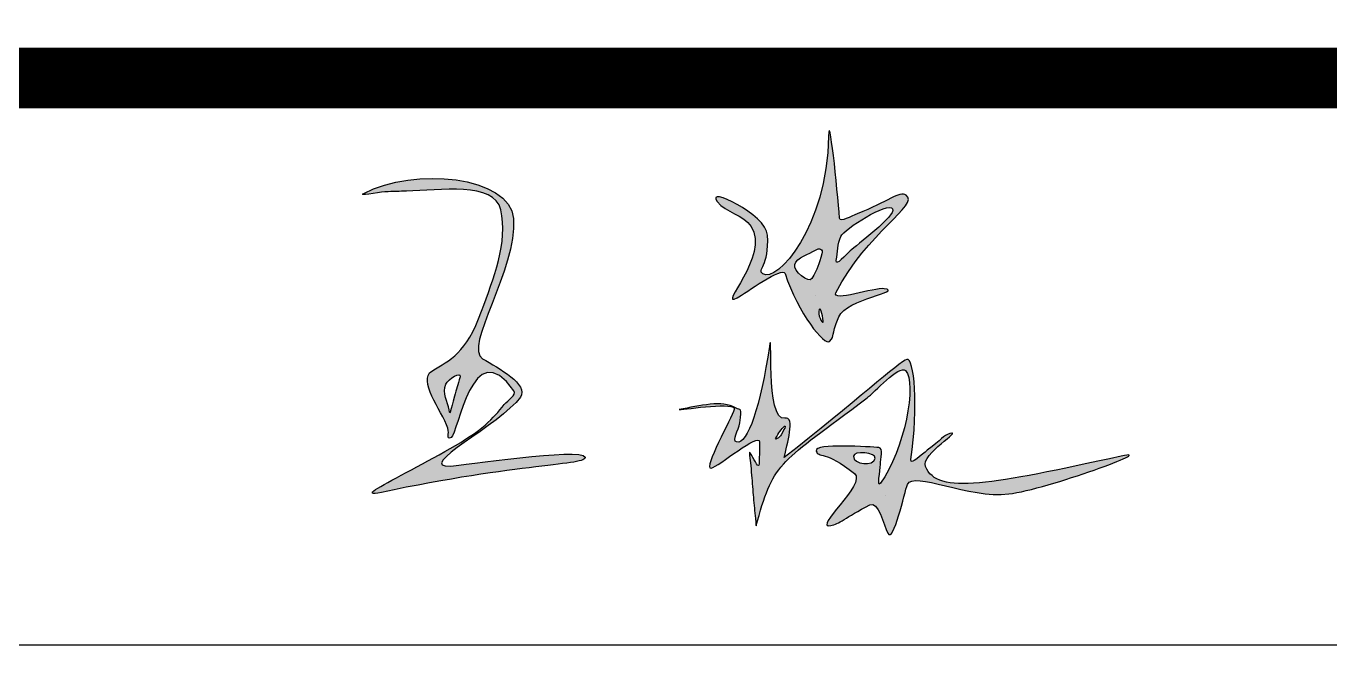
# Model space of a CAD drawing. Header units: millimetres. Extents: x 2630 to 3503, y 1668 to 1965.
# Drawn here: x 3404.62 to 3420.73, y 1692.33 to 1700.13 of the extents above; entities that cross this region are included whole.
import ezdxf

# ---------------------------------------------------------------- set-up
doc = ezdxf.new("R2010")
doc.units = ezdxf.units.MM

# ---------------------------------------------------------------- blocks, each defined once
blk = doc.blocks.new('王淼')
h = blk.add_hatch(color=256)
h.dxf.hatch_style = 1
edge = h.paths.add_edge_path()
edge.add_spline(control_points=[(-0.2218, 0.1513), (-0.2377, 0.2109), (-0.3756, 0.1975), (-0.4388, 0.1477)], knot_values=[0, 0, 0, 0, 1, 1, 1, 1], degree=3, periodic=0)
edge.add_spline(control_points=[(-0.4388, 0.1477), (-0.447, 0.1412), (-0.4203, 0.1525), (-0.4094, 0.1552)], knot_values=[0, 0, 0, 0, 1, 1, 1, 1], degree=3, periodic=0)
edge.add_spline(control_points=[(-0.4094, 0.1552), (-0.3977, 0.158), (-0.3882, 0.1601), (-0.3792, 0.162)], knot_values=[0, 0, 0, 0, 1, 1, 1, 1], degree=3, periodic=0)
edge.add_spline(control_points=[(-0.3792, 0.162), (-0.3336, 0.1715), (-0.2581, 0.1984), (-0.2418, 0.1603)], knot_values=[0, 0, 0, 0, 1, 1, 1, 1], degree=3, periodic=0)
edge.add_spline(control_points=[(-0.2418, 0.1603), (-0.223, 0.1163), (-0.2342, 0.0621), (-0.2425, 0.0128)], knot_values=[0, 0, 0, 0, 1, 1, 1, 1], degree=3, periodic=0)
edge.add_spline(control_points=[(-0.2425, 0.0128), (-0.2534, -0.0515), (-0.2737, -0.0631), (-0.2967, -0.0841)], knot_values=[0, 0, 0, 0, 1, 1, 1, 1], degree=3, periodic=0)
edge.add_spline(control_points=[(-0.2967, -0.0841), (-0.3148, -0.1006), (-0.2734, -0.136), (-0.2594, -0.1604)], knot_values=[0, 0, 0, 0, 1, 1, 1, 1], degree=3, periodic=0)
edge.add_spline(control_points=[(-0.2594, -0.1604), (-0.2554, -0.1675), (-0.2592, -0.1773), (-0.2525, -0.1726)], knot_values=[0, 0, 0, 0, 1, 1, 1, 1], degree=3, periodic=0)
edge.add_spline(control_points=[(-0.2525, -0.1726), (-0.2431, -0.1662), (-0.2505, -0.0174), (-0.1763, -0.0907)], knot_values=[0, 0, 0, 0, 1, 1, 1, 1], degree=3, periodic=0)
edge.add_spline(control_points=[(-0.1763, -0.0907), (-0.1713, -0.0956), (-0.1823, -0.1048), (-0.1863, -0.1123)], knot_values=[0, 0, 0, 0, 1, 1, 1, 1], degree=3, periodic=0)
edge.add_spline(control_points=[(-0.1863, -0.1123), (-0.1927, -0.1245), (-0.1983, -0.1333), (-0.208, -0.1462)], knot_values=[0, 0, 0, 0, 1, 1, 1, 1], degree=3, periodic=0)
edge.add_spline(control_points=[(-0.208, -0.1462), (-0.243, -0.1928), (-0.3928, -0.2913), (-0.3361, -0.2678)], knot_values=[0, 0, 0, 0, 1, 1, 1, 1], degree=3, periodic=0)
edge.add_spline(control_points=[(-0.3361, -0.2678), (-0.1508, -0.1909), (-0.0529, -0.176), (-0.059, -0.1651)], knot_values=[0, 0, 0, 0, 1, 1, 1, 1], degree=3, periodic=0)
edge.add_spline(control_points=[(-0.059, -0.1651), (-0.0663, -0.152), (-0.2334, -0.2099), (-0.2456, -0.2128)], knot_values=[0, 0, 0, 0, 1, 1, 1, 1], degree=3, periodic=0)
edge.add_spline(control_points=[(-0.2456, -0.2128), (-0.2975, -0.225), (-0.1855, -0.1411), (-0.1656, -0.0976)], knot_values=[0, 0, 0, 0, 1, 1, 1, 1], degree=3, periodic=0)
edge.add_spline(control_points=[(-0.1656, -0.0976), (-0.1566, -0.078), (-0.204, -0.0624), (-0.2286, -0.0537)], knot_values=[0, 0, 0, 0, 1, 1, 1, 1], degree=3, periodic=0)
edge.add_spline(control_points=[(-0.2286, -0.0537), (-0.2594, -0.0427), (-0.2032, 0.0812), (-0.2218, 0.1513)], knot_values=[0, 0, 0, 0, 1, 1, 1, 1], degree=3, periodic=0)
edge = h.paths.add_edge_path(flags=16)
edge.add_spline(control_points=[(-0.2737, -0.099), (-0.2715, -0.0907), (-0.2549, -0.0762), (-0.2557, -0.0849)], knot_values=[0, 0, 0, 0, 1, 1, 1, 1], degree=3, periodic=0)
edge.add_spline(control_points=[(-0.2557, -0.0849), (-0.2568, -0.0973), (-0.2574, -0.1028), (-0.2584, -0.1137)], knot_values=[0, 0, 0, 0, 1, 1, 1, 1], degree=3, periodic=0)
edge.add_spline(control_points=[(-0.2584, -0.1137), (-0.2604, -0.1339), (-0.2592, -0.1442), (-0.2626, -0.134)], knot_values=[0, 0, 0, 0, 1, 1, 1, 1], degree=3, periodic=0)
edge.add_spline(control_points=[(-0.2626, -0.134), (-0.2659, -0.124), (-0.2772, -0.1118), (-0.2737, -0.099)], knot_values=[0, 0, 0, 0, 1, 1, 1, 1], degree=3, periodic=0)
edge = h.paths.add_edge_path()
edge.add_spline(control_points=[(0.1997, 0.349), (0.2216, 0.222), (0.165, 0.1283), (0.1429, 0.1387)], knot_values=[0, 0, 0, 0, 1, 1, 1, 1], degree=3, periodic=0)
edge.add_spline(control_points=[(0.1429, 0.1387), (0.1332, 0.1433), (0.1505, 0.1504), (0.1397, 0.1942)], knot_values=[0, 0, 0, 0, 1, 1, 1, 1], degree=3, periodic=0)
edge.add_spline(control_points=[(0.1397, 0.1942), (0.1325, 0.2232), (0.038, 0.248), (0.0602, 0.2283)], knot_values=[0, 0, 0, 0, 1, 1, 1, 1], degree=3, periodic=0)
edge.add_spline(control_points=[(0.0602, 0.2283), (0.0754, 0.2148), (0.1, 0.2172), (0.1144, 0.2021)], knot_values=[0, 0, 0, 0, 1, 1, 1, 1], degree=3, periodic=0)
edge.add_spline(control_points=[(0.1144, 0.2021), (0.1489, 0.1658), (0.0869, 0.0777), (0.1132, 0.0984)], knot_values=[0, 0, 0, 0, 1, 1, 1, 1], degree=3, periodic=0)
edge.add_spline(control_points=[(0.1132, 0.0984), (0.1235, 0.1065), (0.1689, 0.1553), (0.1743, 0.1451)], knot_values=[0, 0, 0, 0, 1, 1, 1, 1], degree=3, periodic=0)
edge.add_spline(control_points=[(0.1743, 0.1451), (0.2021, 0.0928), (0.2496, 0.0526), (0.2546, 0.0613)], knot_values=[0, 0, 0, 0, 1, 1, 1, 1], degree=3, periodic=0)
edge.add_spline(control_points=[(0.2546, 0.0613), (0.261, 0.0726), (0.2545, 0.0667), (0.2612, 0.0983)], knot_values=[0, 0, 0, 0, 1, 1, 1, 1], degree=3, periodic=0)
edge.add_spline(control_points=[(0.2612, 0.0983), (0.2671, 0.1255), (0.3464, 0.1501), (0.3176, 0.1495)], knot_values=[0, 0, 0, 0, 1, 1, 1, 1], degree=3, periodic=0)
edge.add_spline(control_points=[(0.3176, 0.1495), (0.3043, 0.1492), (0.2462, 0.116), (0.2507, 0.1312)], knot_values=[0, 0, 0, 0, 1, 1, 1, 1], degree=3, periodic=0)
edge.add_spline(control_points=[(0.2507, 0.1312), (0.2787, 0.2246), (0.3461, 0.2768), (0.324, 0.2866)], knot_values=[0, 0, 0, 0, 1, 1, 1, 1], degree=3, periodic=0)
edge.add_spline(control_points=[(0.324, 0.2866), (0.3132, 0.2914), (0.3006, 0.2721), (0.26, 0.2477)], knot_values=[0, 0, 0, 0, 1, 1, 1, 1], degree=3, periodic=0)
edge.add_spline(control_points=[(0.26, 0.2477), (0.2524, 0.2432), (0.2383, 0.2298), (0.2364, 0.2369)], knot_values=[0, 0, 0, 0, 1, 1, 1, 1], degree=3, periodic=0)
edge.add_spline(control_points=[(0.2364, 0.2369), (0.2259, 0.2771), (0.1928, 0.3892), (0.1997, 0.349)], knot_values=[0, 0, 0, 0, 1, 1, 1, 1], degree=3, periodic=0)
edge = h.paths.add_edge_path(flags=16)
edge.add_spline(control_points=[(0.2108, 0.1857), (0.2156, 0.1904), (0.2216, 0.1889), (0.221, 0.1822)], knot_values=[0, 0, 0, 0, 1, 1, 1, 1], degree=3, periodic=0)
edge.add_spline(control_points=[(0.221, 0.1822), (0.2197, 0.1659), (0.2183, 0.1605), (0.2133, 0.1449)], knot_values=[0, 0, 0, 0, 1, 1, 1, 1], degree=3, periodic=0)
edge.add_spline(control_points=[(0.2133, 0.1449), (0.2105, 0.1365), (0.1848, 0.1506), (0.1855, 0.1601)], knot_values=[0, 0, 0, 0, 1, 1, 1, 1], degree=3, periodic=0)
edge.add_spline(control_points=[(0.1855, 0.1601), (0.1862, 0.1704), (0.2035, 0.1783), (0.2108, 0.1857)], knot_values=[0, 0, 0, 0, 1, 1, 1, 1], degree=3, periodic=0)
edge = h.paths.add_edge_path(flags=16)
edge.add_spline(control_points=[(0.243, 0.2115), (0.2455, 0.2224), (0.3001, 0.2735), (0.3087, 0.2636)], knot_values=[0, 0, 0, 0, 1, 1, 1, 1], degree=3, periodic=0)
edge.add_spline(control_points=[(0.3087, 0.2636), (0.3158, 0.2554), (0.2661, 0.2019), (0.26, 0.194)], knot_values=[0, 0, 0, 0, 1, 1, 1, 1], degree=3, periodic=0)
edge.add_spline(control_points=[(0.26, 0.194), (0.255, 0.1874), (0.2431, 0.167), (0.2429, 0.1765)], knot_values=[0, 0, 0, 0, 1, 1, 1, 1], degree=3, periodic=0)
edge.add_spline(control_points=[(0.2429, 0.1765), (0.2427, 0.1893), (0.2403, 0.2), (0.243, 0.2115)], knot_values=[0, 0, 0, 0, 1, 1, 1, 1], degree=3, periodic=0)
edge = h.paths.add_edge_path(flags=16)
edge.add_spline(control_points=[(0.2315, 0.1003), (0.2304, 0.1114), (0.2383, 0.0962), (0.2401, 0.0886)], knot_values=[0, 0, 0, 0, 1, 1, 1, 1], degree=3, periodic=0)
edge.add_spline(control_points=[(0.2401, 0.0886), (0.2419, 0.081), (0.2323, 0.0926), (0.2315, 0.1003)], knot_values=[0, 0, 0, 0, 1, 1, 1, 1], degree=3, periodic=0)
edge = h.paths.add_edge_path()
edge.add_spline(control_points=[(0.1713, 0.0383), (0.1742, -0.0464), (0.1664, -0.1059), (0.15, -0.1043)], knot_values=[0, 0, 0, 0, 1, 1, 1, 1], degree=3, periodic=0)
edge.add_spline(control_points=[(0.15, -0.1043), (0.1424, -0.1036), (0.1499, -0.0876), (0.1494, -0.0768)], knot_values=[0, 0, 0, 0, 1, 1, 1, 1], degree=3, periodic=0)
edge.add_spline(control_points=[(0.1494, -0.0768), (0.1485, -0.0524), (0.1479, -0.0598), (0.1398, -0.0568)], knot_values=[0, 0, 0, 0, 1, 1, 1, 1], degree=3, periodic=0)
edge.add_spline(control_points=[(0.1398, -0.0568), (0.1185, -0.0488), (0.0891, -0.0629), (0.0609, -0.0739)], knot_values=[0, 0, 0, 0, 1, 1, 1, 1], degree=3, periodic=0)
edge.add_spline(control_points=[(0.0609, -0.0739), (0.0712, -0.0717), (0.1403, -0.0467), (0.1384, -0.0595)], knot_values=[0, 0, 0, 0, 1, 1, 1, 1], degree=3, periodic=0)
edge.add_spline(control_points=[(0.1384, -0.0595), (0.1367, -0.0713), (0.1095, -0.1519), (0.1211, -0.1477)], knot_values=[0, 0, 0, 0, 1, 1, 1, 1], degree=3, periodic=0)
edge.add_spline(control_points=[(0.1211, -0.1477), (0.1307, -0.1442), (0.18, -0.0836), (0.1824, -0.0984)], knot_values=[0, 0, 0, 0, 1, 1, 1, 1], degree=3, periodic=0)
edge.add_spline(control_points=[(0.1824, -0.0984), (0.1841, -0.1087), (0.1852, -0.1154), (0.1874, -0.129)], knot_values=[0, 0, 0, 0, 1, 1, 1, 1], degree=3, periodic=0)
edge.add_spline(control_points=[(0.1874, -0.129), (0.1887, -0.1372), (0.1803, -0.1257), (0.1749, -0.1194)], knot_values=[0, 0, 0, 0, 1, 1, 1, 1], degree=3, periodic=0)
edge.add_spline(control_points=[(0.1749, -0.1194), (0.1683, -0.1116), (0.1703, -0.1133), (0.1773, -0.1383)], knot_values=[0, 0, 0, 0, 1, 1, 1, 1], degree=3, periodic=0)
edge.add_spline(control_points=[(0.1773, -0.1383), (0.1806, -0.1505), (0.1831, -0.1596), (0.1861, -0.1708)], knot_values=[0, 0, 0, 0, 1, 1, 1, 1], degree=3, periodic=0)
edge.add_spline(control_points=[(0.1861, -0.1708), (0.1887, -0.1802), (0.1915, -0.1901), (0.1943, -0.1997)], knot_values=[0, 0, 0, 0, 1, 1, 1, 1], degree=3, periodic=0)
edge.add_spline(control_points=[(0.1943, -0.1997), (0.2008, -0.2221), (0.199, -0.2197), (0.1999, -0.2097)], knot_values=[0, 0, 0, 0, 1, 1, 1, 1], degree=3, periodic=0)
edge.add_spline(control_points=[(0.1999, -0.2097), (0.2078, -0.1209), (0.2168, -0.1232), (0.3221, -0.0083)], knot_values=[0, 0, 0, 0, 1, 1, 1, 1], degree=3, periodic=0)
edge.add_spline(control_points=[(0.3221, -0.0083), (0.3301, 0.0004), (0.3587, 0.0468), (0.3689, 0.04)], knot_values=[0, 0, 0, 0, 1, 1, 1, 1], degree=3, periodic=0)
edge.add_spline(control_points=[(0.3689, 0.04), (0.3884, 0.0271), (0.388, -0.0732), (0.363, -0.1247)], knot_values=[0, 0, 0, 0, 1, 1, 1, 1], degree=3, periodic=0)
edge.add_spline(control_points=[(0.363, -0.1247), (0.3587, -0.1335), (0.3597, -0.1067), (0.358, -0.0987)], knot_values=[0, 0, 0, 0, 1, 1, 1, 1], degree=3, periodic=0)
edge.add_spline(control_points=[(0.358, -0.0987), (0.3563, -0.0902), (0.3583, -0.0743), (0.3514, -0.075)], knot_values=[0, 0, 0, 0, 1, 1, 1, 1], degree=3, periodic=0)
edge.add_spline(control_points=[(0.3514, -0.075), (0.3406, -0.0762), (0.2584, -0.0856), (0.2643, -0.0963)], knot_values=[0, 0, 0, 0, 1, 1, 1, 1], degree=3, periodic=0)
edge.add_spline(control_points=[(0.2643, -0.0963), (0.2695, -0.1058), (0.2763, -0.0924), (0.3239, -0.1179)], knot_values=[0, 0, 0, 0, 1, 1, 1, 1], degree=3, periodic=0)
edge.add_spline(control_points=[(0.3239, -0.1179), (0.3444, -0.1289), (0.2785, -0.2072), (0.3042, -0.1972)], knot_values=[0, 0, 0, 0, 1, 1, 1, 1], degree=3, periodic=0)
edge.add_spline(control_points=[(0.3042, -0.1972), (0.3153, -0.1929), (0.3227, -0.1824), (0.3537, -0.1577)], knot_values=[0, 0, 0, 0, 1, 1, 1, 1], degree=3, periodic=0)
edge.add_spline(control_points=[(0.3537, -0.1577), (0.3641, -0.1494), (0.3786, -0.1828), (0.3864, -0.193)], knot_values=[0, 0, 0, 0, 1, 1, 1, 1], degree=3, periodic=0)
edge.add_spline(control_points=[(0.3864, -0.193), (0.397, -0.2069), (0.3991, -0.1306), (0.4012, -0.1195)], knot_values=[0, 0, 0, 0, 1, 1, 1, 1], degree=3, periodic=0)
edge.add_spline(control_points=[(0.4012, -0.1195), (0.4052, -0.0982), (0.4922, -0.1234), (0.546, -0.1064)], knot_values=[0, 0, 0, 0, 1, 1, 1, 1], degree=3, periodic=0)
edge.add_spline(control_points=[(0.546, -0.1064), (0.5993, -0.0895), (0.7467, -0.0019), (0.6944, -0.0239)], knot_values=[0, 0, 0, 0, 1, 1, 1, 1], degree=3, periodic=0)
edge.add_spline(control_points=[(0.6944, -0.0239), (0.5199, -0.0972), (0.4463, -0.1276), (0.4219, -0.0896)], knot_values=[0, 0, 0, 0, 1, 1, 1, 1], degree=3, periodic=0)
edge.add_spline(control_points=[(0.4219, -0.0896), (0.4116, -0.0736), (0.4664, -0.0268), (0.4474, -0.0369)], knot_values=[0, 0, 0, 0, 1, 1, 1, 1], degree=3, periodic=0)
edge.add_spline(control_points=[(0.4474, -0.0369), (0.4383, -0.0418), (0.438, -0.0471), (0.4201, -0.0663)], knot_values=[0, 0, 0, 0, 1, 1, 1, 1], degree=3, periodic=0)
edge.add_spline(control_points=[(0.4201, -0.0663), (0.414, -0.0728), (0.3999, -0.0929), (0.3996, -0.0836)], knot_values=[0, 0, 0, 0, 1, 1, 1, 1], degree=3, periodic=0)
edge.add_spline(control_points=[(0.3996, -0.0836), (0.3964, -0.0058), (0.3775, 0.0608), (0.3679, 0.0561)], knot_values=[0, 0, 0, 0, 1, 1, 1, 1], degree=3, periodic=0)
edge.add_spline(control_points=[(0.3679, 0.0561), (0.3583, 0.0514), (0.3062, -0.0176), (0.2209, -0.1139)], knot_values=[0, 0, 0, 0, 1, 1, 1, 1], degree=3, periodic=0)
edge.add_spline(control_points=[(0.2209, -0.1139), (0.2216, -0.095), (0.2263, -0.0521), (0.2115, -0.0582)], knot_values=[0, 0, 0, 0, 1, 1, 1, 1], degree=3, periodic=0)
edge.add_spline(control_points=[(0.2115, -0.0582), (0.1849, -0.0692), (0.1701, 0.0743), (0.1713, 0.0383)], knot_values=[0, 0, 0, 0, 1, 1, 1, 1], degree=3, periodic=0)
edge = h.paths.add_edge_path(flags=16)
edge.add_spline(control_points=[(0.204, -0.0886), (0.2084, -0.0747), (0.2203, -0.0563), (0.2108, -0.0825)], knot_values=[0, 0, 0, 0, 1, 1, 1, 1], degree=3, periodic=0)
edge.add_spline(control_points=[(0.2108, -0.0825), (0.2093, -0.0867), (0.2026, -0.0929), (0.204, -0.0886)], knot_values=[0, 0, 0, 0, 1, 1, 1, 1], degree=3, periodic=0)
edge = h.paths.add_edge_path(flags=16)
edge.add_spline(control_points=[(0.3179, -0.0939), (0.3161, -0.0854), (0.3495, -0.0825), (0.3491, -0.0912)], knot_values=[0, 0, 0, 0, 1, 1, 1, 1], degree=3, periodic=0)
edge.add_spline(control_points=[(0.3491, -0.0912), (0.3486, -0.1033), (0.3205, -0.1057), (0.3179, -0.0939)], knot_values=[0, 0, 0, 0, 1, 1, 1, 1], degree=3, periodic=0)
for points in [[(0.2364, 0.2369), (0.2259, 0.2771), (0.1928, 0.3892), (0.1997, 0.349)], [(0.1997, 0.349), (0.2216, 0.222), (0.165, 0.1283), (0.1429, 0.1387)], [(0.2507, 0.1312), (0.2787, 0.2246), (0.3461, 0.2768), (0.324, 0.2866)], [(0.324, 0.2866), (0.3132, 0.2914), (0.3006, 0.2721), (0.26, 0.2477)], [(0.243, 0.2115), (0.2455, 0.2224), (0.3001, 0.2735), (0.3087, 0.2636)], [(0.3087, 0.2636), (0.3158, 0.2554), (0.2661, 0.2019), (0.26, 0.194)], [(0.1397, 0.1942), (0.1325, 0.2232), (0.038, 0.248), (0.0602, 0.2283)], [(0.26, 0.2477), (0.2524, 0.2432), (0.2383, 0.2298), (0.2364, 0.2369)], [(0.0602, 0.2283), (0.0754, 0.2148), (0.1, 0.2172), (0.1144, 0.2021)], [(-0.4388, 0.1477), (-0.3756, 0.1975), (-0.2377, 0.2109), (-0.2218, 0.1513)], [(0.2429, 0.1765), (0.2427, 0.1893), (0.2403, 0.2), (0.243, 0.2115)], [(-0.2418, 0.1603), (-0.2581, 0.1984), (-0.3336, 0.1715), (-0.3792, 0.162)], [(0.1144, 0.2021), (0.1489, 0.1658), (0.0869, 0.0777), (0.1132, 0.0984)], [(0.1429, 0.1387), (0.1332, 0.1433), (0.1505, 0.1504), (0.1397, 0.1942)], [(0.2108, 0.1857), (0.2156, 0.1904), (0.2216, 0.1889), (0.221, 0.1822)], [(0.26, 0.194), (0.255, 0.1874), (0.2431, 0.167), (0.2429, 0.1765)], [(0.1855, 0.1601), (0.1862, 0.1704), (0.2035, 0.1783), (0.2108, 0.1857)], [(0.221, 0.1822), (0.2197, 0.1659), (0.2183, 0.1605), (0.2133, 0.1449)], [(-0.4094, 0.1552), (-0.4203, 0.1525), (-0.447, 0.1412), (-0.4388, 0.1477)], [(-0.3792, 0.162), (-0.3882, 0.1601), (-0.3977, 0.158), (-0.4094, 0.1552)], [(-0.2218, 0.1513), (-0.2032, 0.0812), (-0.2594, -0.0427), (-0.2286, -0.0537)], [(-0.2425, 0.0128), (-0.2342, 0.0621), (-0.223, 0.1163), (-0.2418, 0.1603)], [(0.1132, 0.0984), (0.1235, 0.1065), (0.1689, 0.1553), (0.1743, 0.1451)], [(0.2133, 0.1449), (0.2105, 0.1365), (0.1848, 0.1506), (0.1855, 0.1601)], [(0.3176, 0.1495), (0.3043, 0.1492), (0.2462, 0.116), (0.2507, 0.1312)], [(0.2612, 0.0983), (0.2671, 0.1255), (0.3464, 0.1501), (0.3176, 0.1495)], [(0.1743, 0.1451), (0.2021, 0.0928), (0.2496, 0.0526), (0.2546, 0.0613)], [(0.2235, 0.1216), (0.2235, 0.1216), (0.2235, 0.1216), (0.2235, 0.1216)], [(0.2401, 0.0886), (0.2383, 0.0962), (0.2304, 0.1114), (0.2315, 0.1003)], [(0.2315, 0.1003), (0.2323, 0.0926), (0.2419, 0.081), (0.2401, 0.0886)], [(0.2546, 0.0613), (0.261, 0.0726), (0.2545, 0.0667), (0.2612, 0.0983)], [(0.2115, -0.0582), (0.1849, -0.0692), (0.1701, 0.0743), (0.1713, 0.0383)], [(0.3679, 0.0561), (0.3583, 0.0514), (0.3062, -0.0176), (0.2209, -0.1139)], [(0.3996, -0.0836), (0.3964, -0.0058), (0.3775, 0.0608), (0.3679, 0.0561)], [(0.1713, 0.0383), (0.1742, -0.0464), (0.1664, -0.1059), (0.15, -0.1043)], [(0.3221, -0.0083), (0.3301, 0.0004), (0.3587, 0.0468), (0.3689, 0.04)], [(0.3689, 0.04), (0.3884, 0.0271), (0.388, -0.0732), (0.363, -0.1247)], [(-0.2967, -0.0841), (-0.2737, -0.0631), (-0.2534, -0.0515), (-0.2425, 0.0128)], [(-0.1763, -0.0907), (-0.2505, -0.0174), (-0.2431, -0.1662), (-0.2525, -0.1726)], [(0.1999, -0.2097), (0.2078, -0.1209), (0.2168, -0.1232), (0.3221, -0.0083)], [(0.546, -0.1064), (0.5993, -0.0895), (0.7467, -0.0019), (0.6944, -0.0239)], [(0.4219, -0.0896), (0.4116, -0.0736), (0.4664, -0.0268), (0.4474, -0.0369)], [(0.4474, -0.0369), (0.4383, -0.0418), (0.438, -0.0471), (0.4201, -0.0663)], [(0.6944, -0.0239), (0.5199, -0.0972), (0.4463, -0.1276), (0.4219, -0.0896)], [(-0.2286, -0.0537), (-0.204, -0.0624), (-0.1566, -0.078), (-0.1656, -0.0976)], [(0.0609, -0.0739), (0.0712, -0.0717), (0.1403, -0.0467), (0.1384, -0.0595)], [(0.1398, -0.0568), (0.1185, -0.0488), (0.0891, -0.0629), (0.0609, -0.0739)], [(0.1494, -0.0768), (0.1485, -0.0524), (0.1479, -0.0598), (0.1398, -0.0568)], [(0.2209, -0.1139), (0.2216, -0.095), (0.2263, -0.0521), (0.2115, -0.0582)], [(0.1384, -0.0595), (0.1367, -0.0713), (0.1095, -0.1519), (0.1211, -0.1477)], [(0.204, -0.0886), (0.2084, -0.0747), (0.2203, -0.0563), (0.2108, -0.0825)], [(0.358, -0.0987), (0.3563, -0.0902), (0.3583, -0.0743), (0.3514, -0.075)], [(0.4201, -0.0663), (0.414, -0.0728), (0.3999, -0.0929), (0.3996, -0.0836)], [(-0.2594, -0.1604), (-0.2734, -0.136), (-0.3148, -0.1006), (-0.2967, -0.0841)], [(-0.2737, -0.099), (-0.2715, -0.0907), (-0.2549, -0.0762), (-0.2557, -0.0849)], [(-0.2557, -0.0849), (-0.2568, -0.0973), (-0.2574, -0.1028), (-0.2584, -0.1137)], [(-0.1863, -0.1123), (-0.1823, -0.1048), (-0.1713, -0.0956), (-0.1763, -0.0907)], [(0.1211, -0.1477), (0.1307, -0.1442), (0.18, -0.0836), (0.1824, -0.0984)], [(0.15, -0.1043), (0.1424, -0.1036), (0.1499, -0.0876), (0.1494, -0.0768)], [(0.2108, -0.0825), (0.2093, -0.0867), (0.2026, -0.0929), (0.204, -0.0886)], [(0.3514, -0.075), (0.3406, -0.0762), (0.2584, -0.0856), (0.2643, -0.0963)], [(0.2643, -0.0963), (0.2695, -0.1058), (0.2763, -0.0924), (0.3239, -0.1179)], [(0.3491, -0.0912), (0.3495, -0.0825), (0.3161, -0.0854), (0.3179, -0.0939)], [(0.3179, -0.0939), (0.3205, -0.1057), (0.3486, -0.1033), (0.3491, -0.0912)], [(-0.1656, -0.0976), (-0.1855, -0.1411), (-0.2975, -0.225), (-0.2456, -0.2128)], [(-0.2626, -0.134), (-0.2659, -0.124), (-0.2772, -0.1118), (-0.2737, -0.099)], [(0.1749, -0.1194), (0.1683, -0.1116), (0.1703, -0.1133), (0.1773, -0.1383)], [(0.1824, -0.0984), (0.1841, -0.1087), (0.1852, -0.1154), (0.1874, -0.129)], [(0.363, -0.1247), (0.3587, -0.1335), (0.3597, -0.1067), (0.358, -0.0987)], [(0.4012, -0.1195), (0.4052, -0.0982), (0.4922, -0.1234), (0.546, -0.1064)], [(-0.2584, -0.1137), (-0.2604, -0.1339), (-0.2592, -0.1442), (-0.2626, -0.134)], [(-0.208, -0.1462), (-0.1983, -0.1333), (-0.1927, -0.1245), (-0.1863, -0.1123)], [(0.1874, -0.129), (0.1887, -0.1372), (0.1803, -0.1257), (0.1749, -0.1194)], [(0.3239, -0.1179), (0.3444, -0.1289), (0.2785, -0.2072), (0.3042, -0.1972)], [(0.3864, -0.193), (0.397, -0.2069), (0.3991, -0.1306), (0.4012, -0.1195)], [(-0.3361, -0.2678), (-0.3928, -0.2913), (-0.243, -0.1928), (-0.208, -0.1462)], [(0.1773, -0.1383), (0.1806, -0.1505), (0.1831, -0.1596), (0.1861, -0.1708)], [(0.3734, -0.1409), (0.3734, -0.1409), (0.3734, -0.1409), (0.3734, -0.1409)], [(-0.059, -0.1651), (-0.0529, -0.176), (-0.1508, -0.1909), (-0.3361, -0.2678)], [(-0.2525, -0.1726), (-0.2592, -0.1773), (-0.2554, -0.1675), (-0.2594, -0.1604)], [(-0.2456, -0.2128), (-0.2334, -0.2099), (-0.0663, -0.152), (-0.059, -0.1651)], [(0.3042, -0.1972), (0.3153, -0.1929), (0.3227, -0.1824), (0.3537, -0.1577)], [(0.3537, -0.1577), (0.3641, -0.1494), (0.3786, -0.1828), (0.3864, -0.193)], [(0.1861, -0.1708), (0.1887, -0.1802), (0.1915, -0.1901), (0.1943, -0.1997)], [(0.1943, -0.1997), (0.2008, -0.2221), (0.199, -0.2197), (0.1999, -0.2097)]]:
    blk.add_open_spline(points, degree=3)
blk = doc.blocks.new('tk')
blk.add_line((410, -272.8), (125, -272.8))
at = {"const_width": 0.75}
blk.add_lwpolyline([(410, -265.8), (25, -265.8), (25, -287)], dxfattribs=at)
at = {"xscale": 8.639999999999999, "yscale": 8.639999999999999, "zscale": 8.639999999999999, "rotation": 349.4936209748071}
blk.add_blockref('王淼', (329.281, -269.171), dxfattribs=at)

msp = doc.modelspace()

# ---------------------------------------------------------------- block references
msp.add_blockref('tk', (3083.007, 1965.291))

doc.saveas('drawing.dxf')
